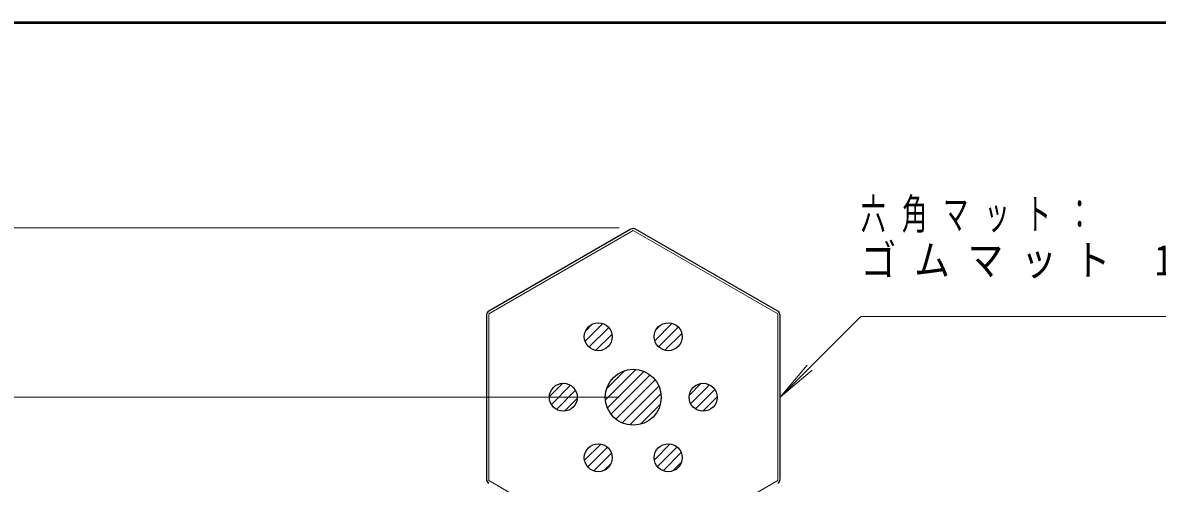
# Model space of a CAD drawing. Units: millimetres on the paper. Extents: x 55 to 420, y -309 to -40.
# Drawn here: x 102.8 to 183.9, y -73 to -40 of the extents above; entities that cross this region are included whole.
import ezdxf

# ---------------------------------------------------------------- set-up
doc = ezdxf.new("R2010")
doc.units = ezdxf.units.MM
doc.layers.add('LY_1', color=7, linetype='Continuous', lineweight=13)
doc.layers.add('LY_4', color=7, linetype='Continuous', lineweight=13)
doc.styles.add('ＭＳ ゴシック', font='')
doc.styles.get('ＭＳ ゴシック').set_extended_font_data('MS Gothic')

msp = doc.modelspace()

# ---------------------------------------------------------------- linework, layer by layer
at = {"layer": 'LY_1'}
for p, q in [((145.423, -54.676), (73.869, -54.676)), ((146.423, -54.869), (136.09, -60.835)), ((156.757, -60.835), (146.423, -54.869)), ((136.09, -60.835), (136.09, -72.767)), ((156.757, -72.767), (156.757, -60.835)), ((142.976, -62.792), (144.244, -61.524)), ((143.021, -62.04), (143.493, -61.568)), ((147.964, -62.754), (149.206, -61.511)), ((148.085, -61.926), (148.379, -61.632)), ((162.69, -61.034), (156.923, -66.801)), ((162.69, -61.034), (189.69, -61.034)), ((143.258, -63.217), (144.67, -61.805)), ((143.73, -63.452), (144.905, -62.278)), ((148.232, -63.193), (149.646, -61.779)), ((148.689, -63.443), (149.896, -62.236)), ((144.433, -66.992), (146.615, -64.81)), ((144.515, -66.203), (145.826, -64.892)), ((156.923, -66.801), (158.852, -64.503)), ((156.923, -66.801), (159.221, -64.872)), ((144.573, -67.559), (147.182, -64.95)), ((144.83, -68.009), (147.632, -65.207)), ((145.179, -68.367), (147.989, -65.557)), ((140.424, -66.758), (141.381, -65.802)), ((140.569, -67.32), (141.943, -65.946)), ((140.927, -67.669), (142.292, -66.305)), ((145.621, -68.633), (148.255, -65.998)), ((150.435, -66.646), (151.269, -65.813)), ((150.533, -67.256), (151.879, -65.91)), ((150.865, -67.631), (152.253, -66.243)), ((145.423, -66.801), (83.872, -66.801)), ((141.506, -67.797), (142.42, -66.884)), ((146.175, -68.785), (148.408, -66.553)), ((146.933, -68.735), (148.357, -67.31)), ((151.403, -67.801), (152.423, -66.78)), ((142.94, -71.313), (144.106, -70.148)), ((143.171, -71.79), (144.582, -70.378)), ((147.933, -71.27), (149.062, -70.141)), ((148.148, -71.762), (149.555, -70.355)), ((143.593, -72.075), (144.867, -70.8)), ((148.556, -72.061), (149.854, -70.764)), ((144.33, -72.044), (144.837, -71.538)), ((149.248, -72.077), (149.869, -71.455)), ((136.09, -72.767), (146.423, -78.733)), ((146.423, -78.733), (156.757, -72.767))]:
    msp.add_line(p, q, dxfattribs=at)
at = {"layer": 'LY_1', "lineweight": 25}
for p, q in [((146.257, -54.773), (136.09, -60.642)), ((156.757, -60.642), (146.59, -54.773)), ((135.923, -60.931), (135.923, -72.67)), ((156.923, -72.67), (156.923, -60.931))]:
    msp.add_line(p, q, dxfattribs=at)
for centre, radius in [((143.923, -62.471), 1), ((148.923, -62.471), 1), ((146.423, -66.801), 2), ((141.423, -66.801), 1), ((151.423, -66.801), 1), ((143.923, -71.131), 1), ((148.923, -71.131), 1)]:
    msp.add_circle(centre, radius, dxfattribs=at)
for centre, start, end in [((146.423, -55.061), 60, 120), ((136.257, -60.931), 120, 180), ((156.59, -60.931), 0, 60), ((136.257, -72.67), 180, 240), ((156.59, -72.67), 300, 0)]:
    msp.add_arc(centre, 0.333, start, end, dxfattribs=at)
at = {"layer": 'LY_4', "lineweight": 50}
msp.add_line((420, -40), (55, -40), dxfattribs=at)

# ---------------------------------------------------------------- texts
at = {"layer": 'LY_1', "char_height": 2.199, "attachment_point": 1, "style": 'ＭＳ ゴシック'}
for s, insert in [('\\T1.64;\\W0.6;六角マット：', (162.69, -52.584)), ('\\T1.5;\\W0.85;ゴムマット\\~15t', (162.69, -55.884))]:
    msp.add_mtext(s, dxfattribs=dict(at, insert=insert))

doc.saveas('drawing.dxf')
